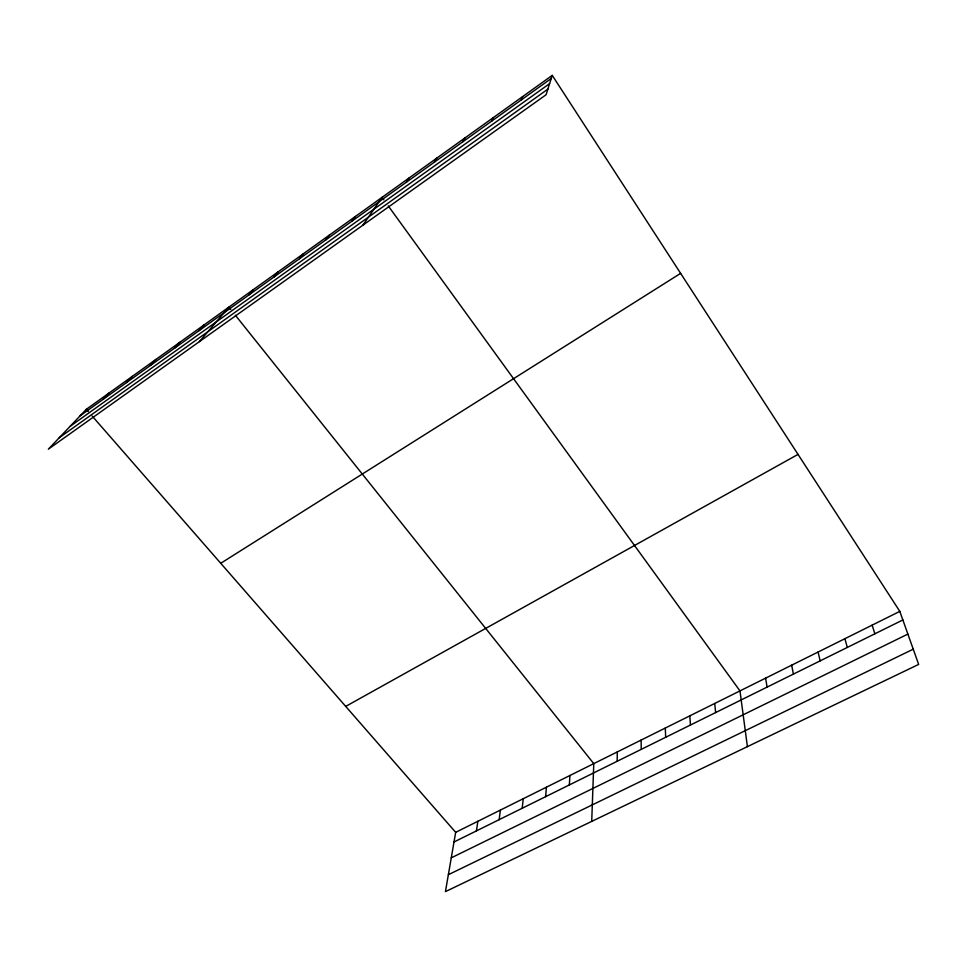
<?xml version="1.0" encoding="UTF-8"?>
<svg xmlns="http://www.w3.org/2000/svg" width="967" height="967" viewBox="0 0 967 967"><rect width="100%" height="100%" fill="white"/><g stroke="black" fill="none" stroke-linecap="round" stroke-linejoin="round"><path stroke-width="1.45" d="M617.176 761.271L617.272 751.939M591.719 821.382L593.774 763.628L235.392 315.29M569.345 784.926L569.926 775.498M545.606 796.675L546.415 787.186M522.204 808.255L523.244 798.718M499.153 819.653L500.398 810.08M476.417 830.895L477.879 821.285M92.155 416.028L455.675 832.333L445.436 891.622L918.65 664.414L899.818 611.374L552.242 75.378L86.305 409.331L48.35 449.184L546.065 94.754L552.242 75.378M521.213 100L522.579 96.652M491.719 121.117L493.448 117.527M462.758 141.847L464.849 138.027M434.328 162.202L436.758 158.153M406.406 182.195L409.162 177.928M362.891 225.19L382.05 197.365L383.826 199.806M352.036 221.129L355.421 216.463M325.565 240.082L329.239 235.223M299.54 258.709L303.505 253.668M273.975 277.009L278.206 271.787M248.845 295.008L253.342 289.616M199.395 341.617L228.889 307.143L230.75 309.476M199.105 330.617L204.11 324.9M174.507 348.229L179.753 342.354M150.332 365.538L155.808 359.519M126.556 382.569L132.261 376.405M103.167 399.311L109.09 393.001M80.176 415.774L551.25 78.484M70.071 426.387L549.619 83.621M59.253 437.737L547.854 89.145M220.742 563.29L680.623 273.359M345.715 706.394L798.017 454.393M455.675 832.333L899.818 611.374M454.007 841.991L902.864 619.956M451.275 857.838L907.88 634.086M448.362 874.7L913.247 649.183M86.305 409.331L88.263 411.567M388.238 205.898L739.973 690.897L747.406 746.633M872.149 625.141L874.869 633.808M844.904 638.703L847.297 647.443M818.07 652.048L820.161 660.872M791.647 665.199L793.423 674.084M765.61 678.145L767.109 687.114M714.71 703.468L715.64 712.57M689.809 715.858L690.474 725.02M665.284 728.054L665.683 737.277M641.097 740.081L641.254 749.365"/></g></svg>
